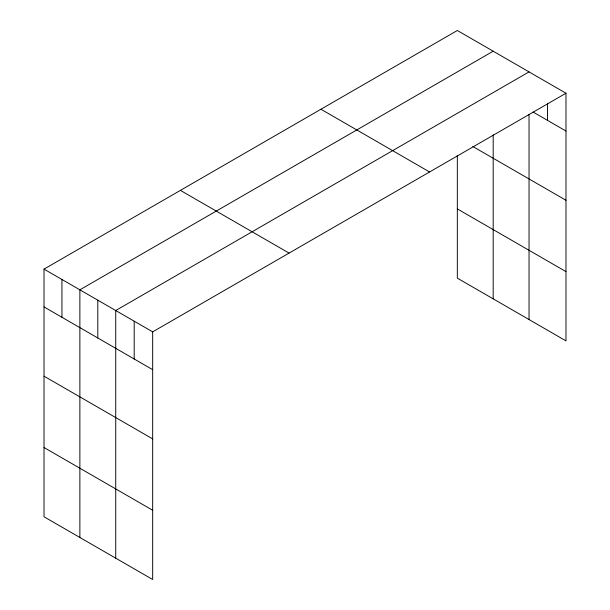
<?xml version="1.0" encoding="UTF-8"?>
<svg xmlns="http://www.w3.org/2000/svg" width="610" height="610" viewBox="0 0 610 610"><rect width="100%" height="100%" fill="white"/><g stroke="black" fill="none" stroke-linecap="round" stroke-linejoin="round"><path stroke-width="0.91" d="M565.981 93.223L152.668 331.855L152.668 579.5L44.019 516.777L44.019 269.124L457.332 30.5L565.981 93.223L565.981 340.876L457.332 278.145L457.332 155.39M529.038 114.383L529.038 319.548M493.185 51.202L79.872 289.826L79.872 537.471M529.038 71.896L115.725 310.528L115.725 558.173M533.056 112.026L565.981 131.036M472.819 146.492L565.981 200.278M320.944 109.243L429.585 171.974M457.332 208.902L565.981 271.625M180.415 190.381L289.056 253.104M44.019 269.124L152.668 331.855M44.019 306.929L152.668 369.66M44.019 376.179L152.668 438.903M44.019 447.526L152.668 510.25M547.513 103.357L547.513 120.368M493.185 134.856L493.185 298.847M134.192 321.188L134.192 358.993M97.798 300.173L97.798 337.978M61.945 279.471L61.945 317.284"/></g></svg>
